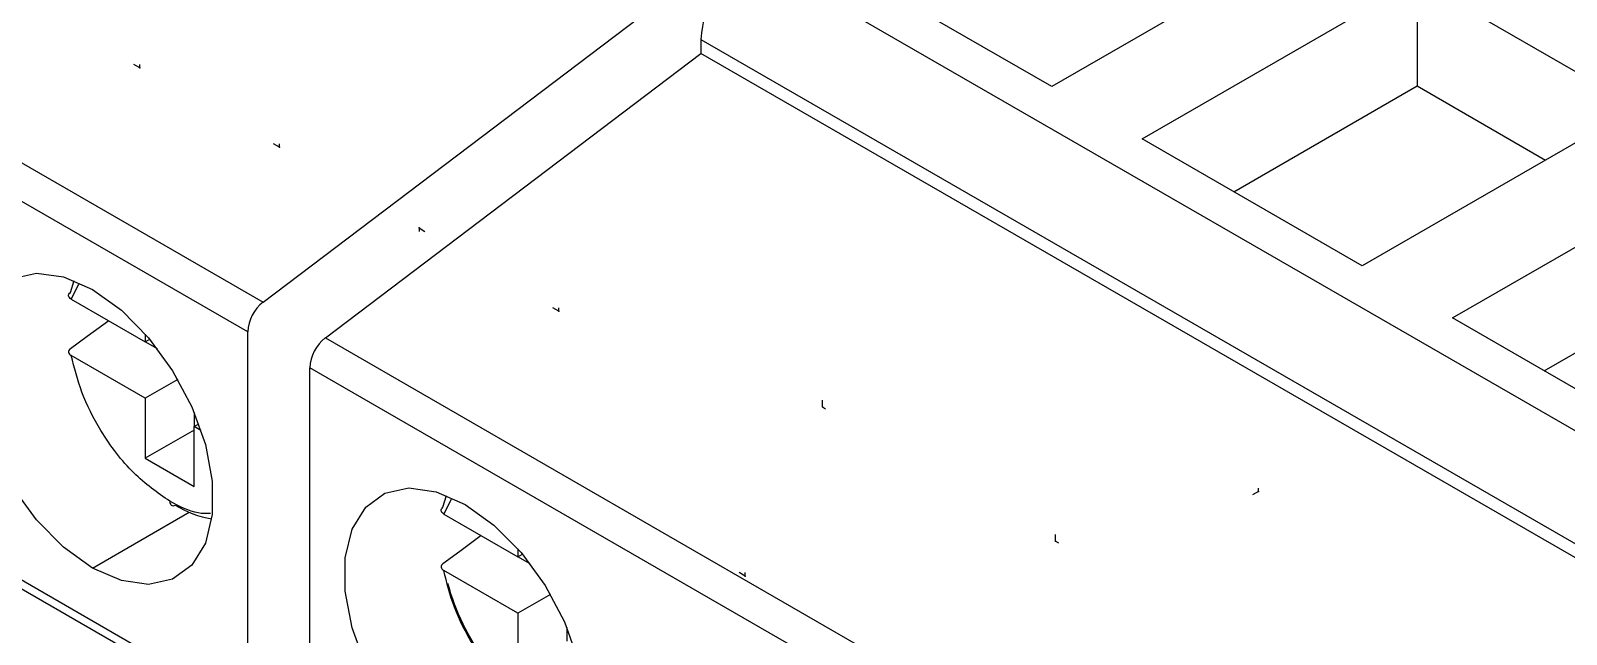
# Model space of a CAD drawing. Header units: millimetres. Extents: x 2 to 294, y 2 to 208.
# Drawn here: x 223.41 to 241.18, y 153.42 to 160.41 of the extents above; entities that cross this region are included whole.
import ezdxf

# ---------------------------------------------------------------- set-up
doc = ezdxf.new("R2010")
doc.units = ezdxf.units.MM
doc.header["$PDSIZE"] = -1

msp = doc.modelspace()

# ---------------------------------------------------------------- linework, layer by layer
at = {"color": 7, "linetype": 'Continuous', "lineweight": 25}
for p, q in [((215.328, 163.49), (226.104, 157.269)), ((225.925, 156.923), (215.149, 163.144)), ((238.41, 161.6), (235.228, 159.764)), ((231.734, 161.29), (242.511, 155.069)), ((235.228, 159.764), (232.682, 161.233)), ((236.274, 159.159), (239.456, 160.996)), ((239.456, 160.996), (242.002, 159.527)), ((239.456, 160.996), (239.456, 159.772)), ((226.104, 157.269), (230.45, 160.562)), ((231.169, 160.31), (241.945, 154.089)), ((231.169, 160.31), (231.169, 160.147)), ((226.823, 156.854), (231.169, 160.147)), ((241.945, 153.926), (231.169, 160.147)), ((237.335, 158.547), (239.456, 159.772)), ((239.456, 159.772), (240.941, 158.914)), ((242.002, 159.527), (238.82, 157.69)), ((238.82, 157.69), (236.274, 159.159)), ((239.866, 157.086), (243.048, 158.923)), ((215.149, 158.762), (225.925, 152.541)), ((215.211, 158.624), (225.987, 152.403)), ((240.927, 156.473), (243.048, 157.698)), ((223.874, 157.381), (223.915, 157.519)), ((223.883, 157.303), (223.97, 157.475)), ((223.883, 157.303), (224.74, 156.808)), ((242.412, 155.616), (239.866, 157.086)), ((224.74, 156.898), (224.74, 156.808)), ((225.925, 152.541), (225.925, 156.923)), ((224.74, 156.808), (224.792, 156.838)), ((224.88, 156.727), (224.74, 156.808)), ((226.823, 156.854), (237.599, 150.633)), ((224.74, 156.155), (223.883, 156.65)), ((225.116, 156.372), (224.74, 156.155)), ((237.42, 150.287), (226.643, 156.508)), ((226.643, 152.126), (226.643, 156.508)), ((224.74, 156.155), (224.74, 155.461)), ((225.306, 155.989), (225.306, 155.828)), ((225.306, 155.828), (225.358, 155.858)), ((225.384, 155.783), (225.306, 155.828)), ((225.306, 155.134), (225.306, 155.828)), ((225.306, 155.787), (224.74, 155.461)), ((224.74, 155.461), (225.306, 155.134)), ((228.184, 154.892), (228.226, 155.03)), ((228.194, 154.814), (228.281, 154.986)), ((224.129, 154.189), (225.248, 154.835)), ((228.194, 154.814), (229.051, 154.32)), ((229.051, 154.41), (229.051, 154.32)), ((229.051, 154.32), (229.103, 154.349)), ((229.191, 154.239), (229.051, 154.32)), ((229.051, 153.666), (228.194, 154.161)), ((229.427, 153.883), (229.051, 153.666)), ((229.051, 153.666), (229.051, 152.972)), ((229.617, 153.501), (229.617, 153.34))]:
    msp.add_line(p, q, dxfattribs=at)
at = {"color": 7, "linetype": 'Continuous'}
for p, q in [((224.675, 159.981), (224.606, 160.02)), ((224.675, 159.981), (224.606, 160.02)), ((224.675, 159.981), (224.675, 160.02)), ((224.675, 159.981), (224.675, 160.02)), ((226.291, 159.061), (226.223, 159.1)), ((226.291, 159.061), (226.223, 159.1)), ((226.291, 159.061), (226.291, 159.1)), ((226.291, 159.061), (226.291, 159.1)), ((227.908, 158.127), (227.908, 158.088)), ((227.908, 158.127), (227.976, 158.088)), ((227.908, 158.127), (227.908, 158.088)), ((227.908, 158.127), (227.976, 158.088)), ((229.524, 157.164), (229.456, 157.203)), ((229.524, 157.164), (229.456, 157.203)), ((229.524, 157.164), (229.524, 157.203)), ((229.524, 157.164), (229.524, 157.203)), ((232.577, 156.054), (232.577, 156.133)), ((232.577, 156.054), (232.577, 156.133)), ((232.577, 156.054), (232.611, 156.034)), ((232.577, 156.054), (232.611, 156.034)), ((237.62, 155.074), (237.62, 155.114)), ((237.62, 155.074), (237.62, 155.114)), ((237.62, 155.074), (237.552, 155.035)), ((237.62, 155.074), (237.552, 155.035)), ((235.271, 154.499), (235.271, 154.577)), ((235.271, 154.499), (235.271, 154.577)), ((235.271, 154.499), (235.306, 154.479)), ((235.271, 154.499), (235.306, 154.479)), ((231.679, 154.096), (231.611, 154.136)), ((231.679, 154.096), (231.611, 154.136)), ((231.679, 154.096), (231.679, 154.136)), ((231.679, 154.096), (231.679, 154.136))]:
    msp.add_line(p, q, dxfattribs=at)
at = {"color": 7, "linetype": 'Continuous', "lineweight": 25, "flags": 128}
for points in [[(224.129, 154.189), (223.795, 154.429), (223.48, 154.748), (223.203, 155.129), (222.979, 155.549), (222.823, 155.984), (222.742, 156.408), (222.742, 156.796), (222.823, 157.127), (222.979, 157.381), (223.203, 157.543), (223.48, 157.604), (223.795, 157.56), (224.129, 157.414)], [(224.129, 157.414), (224.463, 157.175), (224.778, 156.855), (225.055, 156.474), (225.278, 156.054), (225.435, 155.62), (225.515, 155.196), (225.515, 154.807), (225.435, 154.476), (225.278, 154.222), (225.055, 154.06), (224.778, 153.999), (224.463, 154.043), (224.129, 154.189)], [(224.317, 157.052), (224.069, 156.87), (223.874, 156.727)], [(228.439, 151.701), (228.105, 151.94), (227.79, 152.26), (227.513, 152.641), (227.29, 153.061), (227.134, 153.495), (227.053, 153.919), (227.053, 154.308), (227.134, 154.639), (227.29, 154.893), (227.513, 155.055), (227.79, 155.116), (228.105, 155.072), (228.439, 154.926)], [(225.023, 154.962), (225.024, 154.948), (225.028, 154.935), (225.034, 154.925), (225.041, 154.918), (225.051, 154.913), (225.061, 154.911), (225.073, 154.913), (225.086, 154.917)], [(228.439, 154.926), (228.774, 154.686), (229.088, 154.367), (229.365, 153.986), (229.589, 153.566), (229.745, 153.131), (229.826, 152.707), (229.826, 152.319), (229.745, 151.988), (229.589, 151.734), (229.365, 151.572), (229.088, 151.511), (228.774, 151.555), (228.439, 151.701)], [(228.627, 154.564), (228.379, 154.382), (228.184, 154.239)]]:
    msp.add_lwpolyline(points, dxfattribs=at)
at = {"color": 7, "linetype": 'Continuous', "lineweight": 25}
for centre, radius, start, end in [((232.397, 160.255), 1.229, 122.6055, 177.3945), ((226.393, 156.9), 0.469, 128.0251, 177.1093), ((227.111, 156.485), 0.469, 128.0251, 177.1093), ((225.711, 155.941), 1.2, 238.5921, 260.2932), ((230.901, 154.746), 2.763, 195.3347, 237.012)]:
    msp.add_arc(centre, radius, start, end, dxfattribs=at)
for points, knots in [([(223.883, 157.303), (223.875, 157.308), (223.86, 157.319), (223.851, 157.341), (223.854, 157.362), (223.867, 157.375), (223.874, 157.381)], [0, 0, 0, 0, 0.249374, 0.499558, 0.749513, 1, 1, 1, 1]), ([(223.874, 156.727), (223.867, 156.721), (223.854, 156.709), (223.851, 156.687), (223.859, 156.666), (223.875, 156.655), (223.883, 156.65)], [0, 0, 0, 0, 0.247376, 0.499301, 0.74745, 1, 1, 1, 1]), ([(225.023, 154.962), (224.881, 155.061), (224.589, 155.266), (224.236, 155.734), (223.992, 156.215), (223.919, 156.508), (223.883, 156.65)], [0, 0, 0, 0, 0.273093, 0.561704, 0.786906, 1, 1, 1, 1]), ([(225.496, 154.82), (225.448, 154.819), (225.302, 154.816), (225.135, 154.903), (225.023, 154.962)], [0, 0, 0, 0, 0.325707, 1, 1, 1, 1]), ([(228.194, 154.814), (228.186, 154.82), (228.17, 154.831), (228.162, 154.852), (228.164, 154.874), (228.177, 154.886), (228.184, 154.892)], [0, 0, 0, 0, 0.249374, 0.499558, 0.749513, 1, 1, 1, 1]), ([(228.184, 154.239), (228.178, 154.233), (228.164, 154.221), (228.162, 154.199), (228.17, 154.178), (228.186, 154.167), (228.194, 154.161)], [0, 0, 0, 0, 0.247376, 0.499301, 0.74745, 1, 1, 1, 1]), ([(229.334, 152.473), (229.192, 152.573), (228.899, 152.777), (228.546, 153.246), (228.302, 153.727), (228.229, 154.019), (228.194, 154.161)], [0, 0, 0, 0, 0.273093, 0.561704, 0.786906, 1, 1, 1, 1])]:
    msp.add_open_spline(points, degree=3, knots=knots, dxfattribs=at)
at = {"color": 7, "linetype": 'Continuous'}
for p in [(224.675, 159.981), (224.675, 159.981), (226.291, 159.061), (226.291, 159.061), (227.908, 158.127), (227.908, 158.127), (229.524, 157.164), (229.524, 157.164), (232.577, 156.054), (232.577, 156.054), (237.62, 155.074), (237.62, 155.074), (235.271, 154.499), (235.271, 154.499), (231.679, 154.096), (231.679, 154.096)]:
    msp.add_point(p, dxfattribs=at)

doc.saveas('drawing.dxf')
